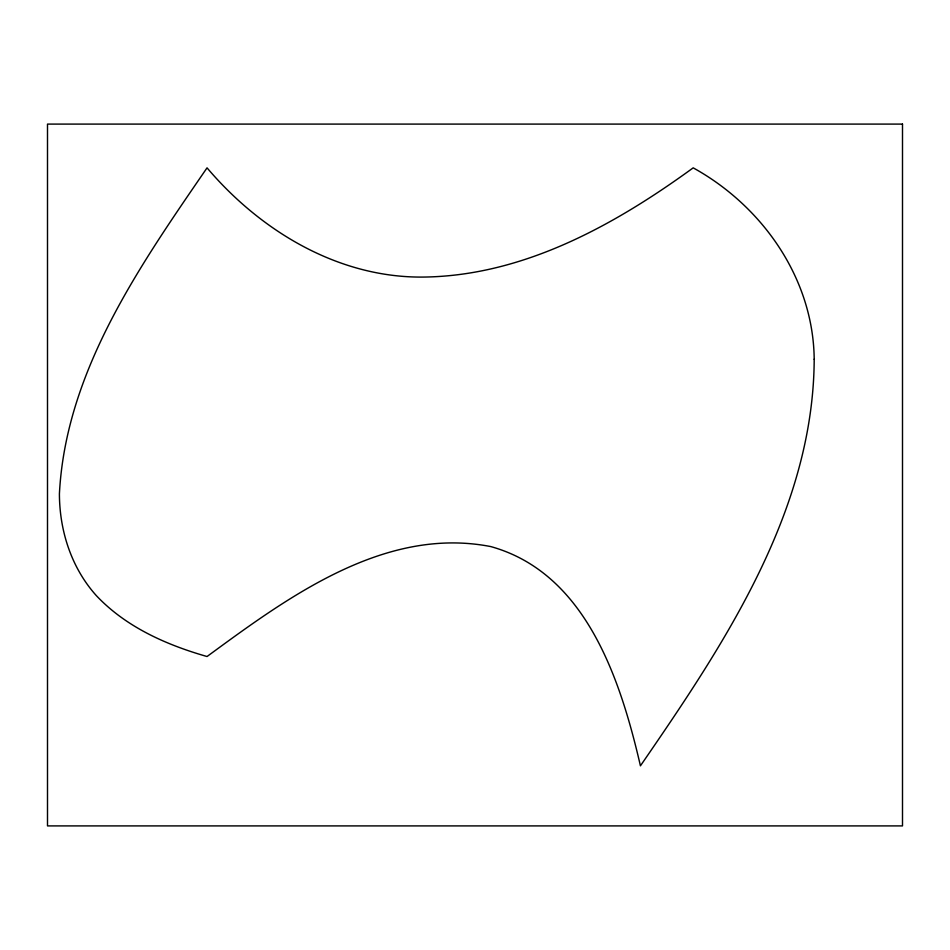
<?xml version="1.0" encoding="UTF-8"?>
<svg xmlns="http://www.w3.org/2000/svg" width="950" height="950" viewBox="0 0 950 950"><rect width="100%" height="100%" fill="white"/><g stroke="black" fill="none" stroke-linecap="round" stroke-linejoin="round"><path stroke-width="1.43" d="M814.197 359.242C813.497 511.433 723.496 645.086 640.431 765.831C620.54 679.974 586.114 573.087 490.794 546.582C384.477 525.872 287.826 597.289 207.041 656.521C166.238 644.848 125.863 626.976 96.318 595.602C71.381 567.851 59.506 530.812 59.411 493.846C65.704 371.201 139.876 265.762 207.041 167.853C260.716 231.183 338.758 278.136 423.676 277.067C523.509 275.785 614.46 225.102 693.191 167.853C762.541 206.126 813.366 278.623 814.197 359.242M902.5 124.094L47.5 124.094L47.5 825.906L902.5 825.906L902.5 124.094"/></g></svg>
